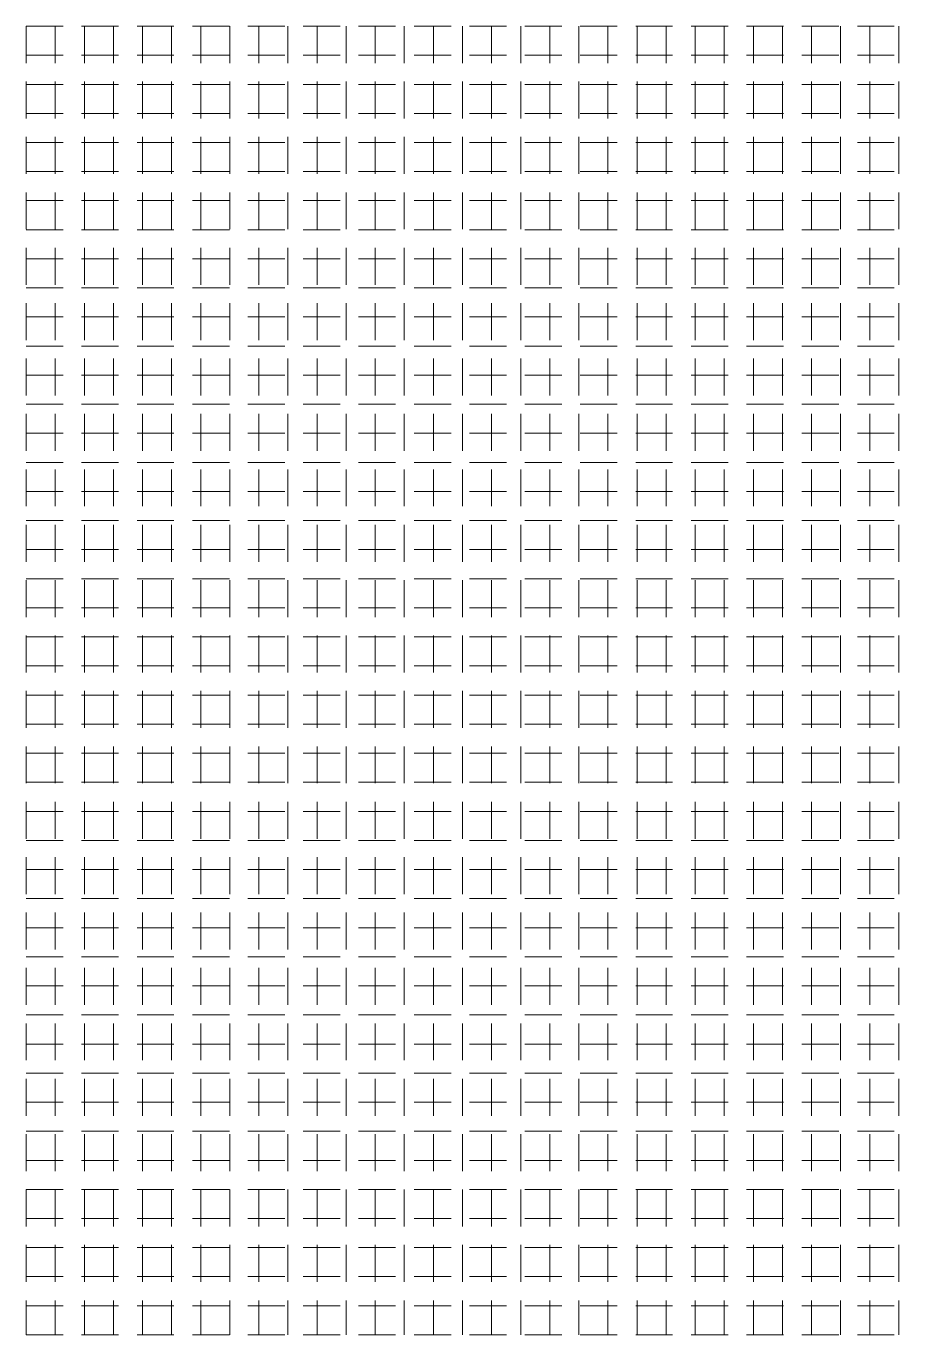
# Model space of a CAD drawing. Header units: centimetres. Extents: x 0 to 150, y 0 to 225.
import ezdxf

# ---------------------------------------------------------------- set-up
doc = ezdxf.new("R2010")
doc.units = ezdxf.units.CM
doc.linetypes.add('ACAD_ISO02W100', pattern=[15, 12, -3])
doc.linetypes.add('DASHED2', pattern=[9.525, 6.35, -3.175])
doc.layers.get('0').update_dxf_attribs({"linetype": 'ACAD_ISO02W100', "lineweight": 0, "true_color": 0xffffff})

msp = doc.modelspace()

# ---------------------------------------------------------------- linework, layer by layer
at = {"color": 9, "linetype": 'DASHED2', "lineweight": 0, "true_color": 0xc0c0c0}
for p, q in [((0, 225), (150, 225)), ((0, 225), (0, 0)), ((5, 225), (5, 0)), ((10, 225), (10, 0)), ((15, 225), (15, 0)), ((20, 225), (20, 0)), ((25, 225), (25, 0)), ((30, 225), (30, 0)), ((35, 225), (35, 0)), ((40, 225), (40, 0)), ((45, 225), (45, 0)), ((50, 225), (50, 0)), ((55, 225), (55, 0)), ((60, 225), (60, 0)), ((65, 225), (65, 0)), ((70, 225), (70, 0)), ((75, 225), (75, 0)), ((80, 225), (80, 0)), ((85, 225), (85, 0)), ((90, 225), (90, 0)), ((95, 225), (95, 0)), ((100, 225), (100, 0)), ((105, 225), (105, 0)), ((110, 225), (110, 0)), ((115, 225), (115, 0)), ((120, 225), (120, 0)), ((125, 225), (125, 0)), ((130, 225), (130, 0)), ((135, 225), (135, 0)), ((140, 225), (140, 0)), ((145, 225), (145, 0)), ((150, 225), (150, 0)), ((0, 220), (150, 220)), ((0, 215), (150, 215)), ((0, 210), (150, 210)), ((0, 205), (150, 205)), ((0, 200), (150, 200)), ((0, 195), (150, 195)), ((0, 190), (150, 190)), ((0, 185), (150, 185)), ((0, 180), (150, 180)), ((0, 175), (150, 175)), ((0, 170), (150, 170)), ((0, 165), (150, 165)), ((0, 160), (150, 160)), ((0, 155), (150, 155)), ((0, 150), (150, 150)), ((0, 145), (150, 145)), ((0, 140), (150, 140)), ((0, 135), (150, 135)), ((0, 130), (150, 130)), ((0, 125), (150, 125)), ((0, 120), (150, 120)), ((0, 115), (150, 115)), ((0, 110), (150, 110)), ((0, 105), (150, 105)), ((0, 100), (150, 100)), ((0, 95), (150, 95)), ((0, 90), (150, 90)), ((0, 85), (150, 85)), ((0, 80), (150, 80)), ((0, 75), (150, 75)), ((0, 70), (150, 70)), ((0, 65), (150, 65)), ((0, 60), (150, 60)), ((0, 55), (150, 55)), ((0, 50), (150, 50)), ((0, 45), (150, 45)), ((0, 40), (150, 40)), ((0, 35), (150, 35)), ((0, 30), (150, 30)), ((0, 25), (150, 25)), ((0, 20), (150, 20)), ((0, 15), (150, 15)), ((0, 10), (150, 10)), ((0, 5), (150, 5)), ((0, 0), (150, 0))]:
    msp.add_line(p, q, dxfattribs=at)

doc.saveas('drawing.dxf')
